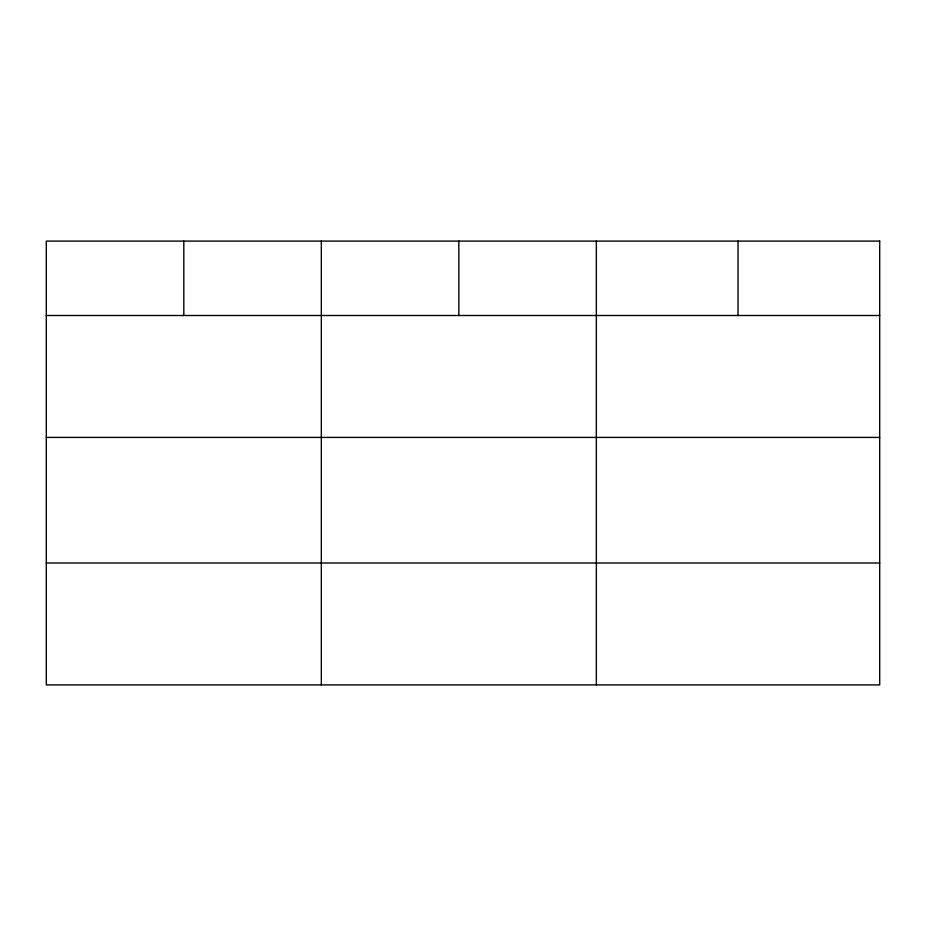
<?xml version="1.0" encoding="UTF-8"?>
<svg xmlns="http://www.w3.org/2000/svg" width="926" height="926" viewBox="0 0 926 926"><rect width="100%" height="100%" fill="white"/><g stroke="black" fill="none" stroke-linecap="round" stroke-linejoin="round"><path stroke-width="1.39" d="M46.3 315.5L879.7 315.5M46.3 437.408L879.7 437.408M46.3 562.996L879.7 562.996M738.022 241.096L738.022 315.5M596.344 241.096L596.344 684.904M458.833 241.096L458.833 315.5M321.322 241.096L321.322 684.904M183.811 241.096L183.811 315.5M879.7 241.096L46.3 241.096L46.3 684.904L879.7 684.904L879.7 241.096"/></g></svg>
